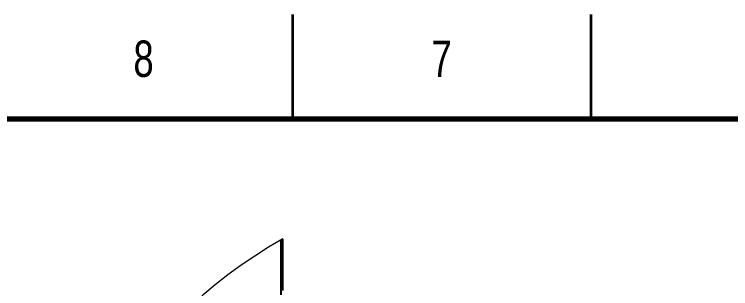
# Model space of a CAD drawing. Header units: millimetres. Extents: x 2 to 1187, y 2 to 839.
# Drawn here: x 797.8 to 917.9, y 792.5 to 838.5 of the extents above; entities that cross this region are included whole.
import ezdxf

# ---------------------------------------------------------------- set-up
doc = ezdxf.new("R2010")
doc.units = ezdxf.units.MM
doc.styles.add('SLDTEXTSTYLE0', font='TXT', dxfattribs={"width": 0.75})

# ---------------------------------------------------------------- blocks, each defined once
blk = doc.blocks.new('SW_HATCH_4')
at = {"color": 0, "linetype": 'Continuous', "lineweight": 18}
for p, q in [((-83.48, 6.1), (-83.18, 5.8)), ((-83.48, 1.61), (-83.18, 1.31))]:
    blk.add_line(p, q, dxfattribs=at)

msp = doc.modelspace()

# ---------------------------------------------------------------- linework, layer by layer
at = {"color": 7, "linetype": 'Continuous', "lineweight": 35}
for p, q in [((844.5, 821), (844.5, 838.5)), ((894.5, 821), (894.5, 838.5))]:
    msp.add_line(p, q, dxfattribs=at)
at = {"color": 7, "linetype": 'Continuous', "lineweight": 70}
msp.add_line((20, 821), (1169, 821), dxfattribs=at)
at = {"color": 7, "linetype": 'Continuous', "lineweight": 25}
for p, q in [((842.508713, 791.511325), (842.508713, 800.683824)), ((842.808714, 792.225448), (842.808714, 800.852863))]:
    msp.add_line(p, q, dxfattribs=at)
at = {"color": 7, "linetype": 'Continuous', "lineweight": 18}
msp.add_arc((882.80873, 729.511326), 81.790074, 119.2786259, 240.7213741, dxfattribs=at)

# ---------------------------------------------------------------- block references
msp.add_blockref('SW_HATCH_4', (925.993347, 791.511325), dxfattribs=at)

# ---------------------------------------------------------------- texts
at = {"color": 7, "linetype": 'Continuous', "lineweight": 0, "char_height": 6.096, "attachment_point": 2, "style": 'SLDTEXTSTYLE0'}
for s, insert in [('8', (819.438617, 834.11369)), ('7', (869.438617, 834.11369))]:
    msp.add_mtext(s, dxfattribs=dict(at, insert=insert))

doc.saveas('drawing.dxf')
